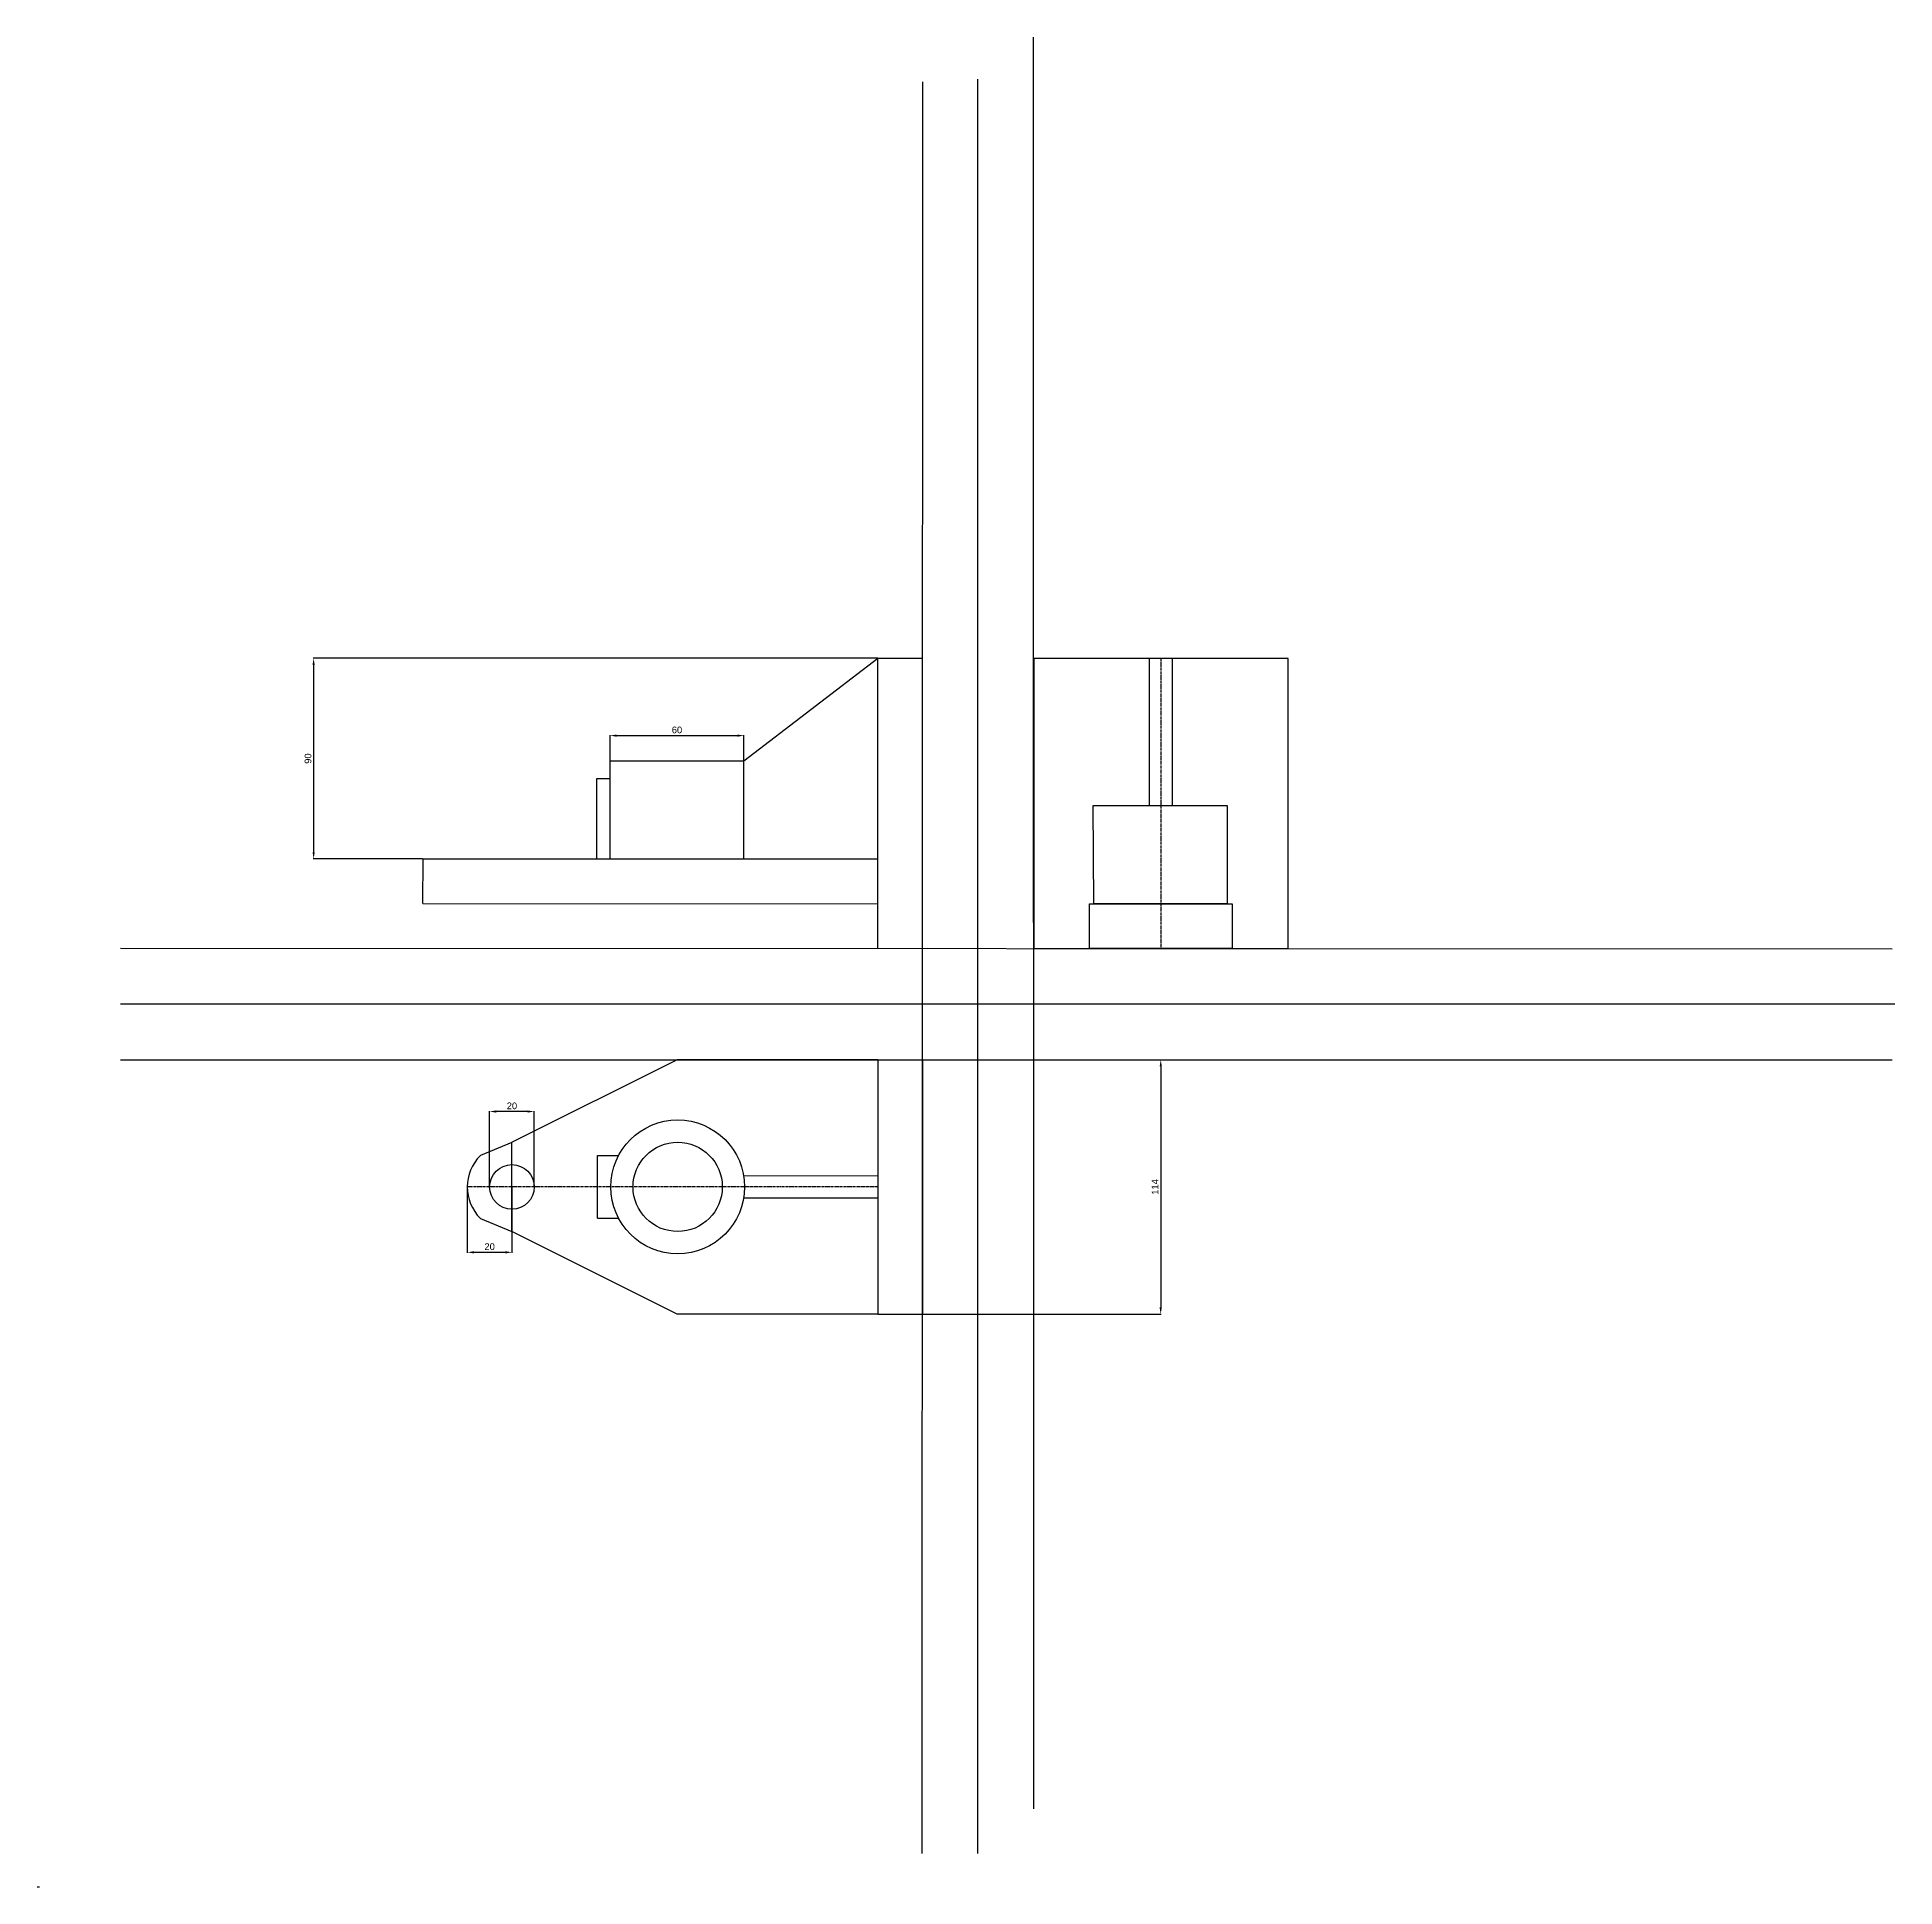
# Model space of a CAD drawing. Header units: millimetres. Extents: x 0 to 833, y 0 to 829.
import ezdxf

# ---------------------------------------------------------------- set-up
doc = ezdxf.new("R2010")
doc.units = ezdxf.units.MM
doc.header["$MEASUREMENT"] = 0
doc.linetypes.add('CENTER', pattern=[2, 1.25, -0.25, 0.25, -0.25])
doc.styles.get("Standard").update_dxf_attribs({"font": 'arial.ttf'})
doc.dimstyles.get("Standard").update_dxf_attribs({"dimtxt": 3, "dimasz": 3, "dimexe": 0.18, "dimexo": 0.0625, "dimgap": 1, "dimtad": 1, "dimdec": 0, "dimzin": 0, "dimdsep": 46, "dimtxsty": 'Standard', "dimcen": 0.09, "dimadec": 0, "dimazin": 0, "dimtfac": 1, "dimtdec": 0, "dimtofl": 0, "dimtmove": 0, "dimatfit": 3, "dimfxl": 1, "dimtolj": 1, "dimtzin": 0, "dimarcsym": 0})

# ---------------------------------------------------------------- blocks, each defined once
blk = doc.blocks.new('*D2')
at = {"color": 0, "lineweight": -2, "transparency": 16777216}
for p, q in [((256.79, 504.81), (256.79, 516.19)), ((259.79, 516.01), (313.79, 516.01)), ((316.79, 504.81), (316.79, 516.19))]:
    blk.add_line(p, q, dxfattribs=at)
at = {"color": 0, "transparency": 16777216}
for points in [[(259.79, 516.51), (259.79, 515.51), (256.79, 516.01)], [(313.79, 516.51), (313.79, 515.51), (316.79, 516.01)]]:
    blk.add_solid(points, dxfattribs=at)
at = {"layer": 'Defpoints', "color": 0, "transparency": 16777216}
for p in [(316.79, 516.01), (256.79, 504.74), (316.79, 504.74)]:
    blk.add_point(p, dxfattribs=at)
at = {"color": 0, "transparency": 16777216, "insert": (286.79, 518.55), "char_height": 3, "attachment_point": 5}
blk.add_mtext('\\A1;60', dxfattribs=at)
blk = doc.blocks.new('*D3')
at = {"color": 0, "lineweight": -2, "transparency": 16777216}
for p, q in [((376.79, 550.67), (123.74, 550.67)), ((123.92, 547.67), (123.92, 463.77)), ((172.73, 460.77), (123.74, 460.77))]:
    blk.add_line(p, q, dxfattribs=at)
at = {"color": 0, "transparency": 16777216}
for points in [[(123.42, 547.67), (124.42, 547.67), (123.92, 550.67)], [(123.42, 463.77), (124.42, 463.77), (123.92, 460.77)]]:
    blk.add_solid(points, dxfattribs=at)
at = {"layer": 'Defpoints', "color": 0, "transparency": 16777216}
for p in [(376.85, 550.67), (123.92, 460.77), (172.8, 460.77)]:
    blk.add_point(p, dxfattribs=at)
at = {"color": 0, "transparency": 16777216, "insert": (121.39, 505.72), "char_height": 3, "attachment_point": 5, "rotation": 90}
blk.add_mtext('\\A1;90', dxfattribs=at)
blk = doc.blocks.new('*D5')
at = {"color": 0, "lineweight": -2, "transparency": 16777216}
for p, q in [((202.81, 313.8), (202.81, 347.7)), ((219.81, 347.52), (205.81, 347.52)), ((222.81, 313.8), (222.81, 347.7))]:
    blk.add_line(p, q, dxfattribs=at)
at = {"color": 0, "transparency": 16777216}
for points in [[(205.81, 348.02), (205.81, 347.02), (202.81, 347.52)], [(219.81, 348.02), (219.81, 347.02), (222.81, 347.52)]]:
    blk.add_solid(points, dxfattribs=at)
at = {"layer": 'Defpoints', "color": 0, "transparency": 16777216}
for p in [(202.81, 347.52), (202.81, 313.74), (222.81, 313.74)]:
    blk.add_point(p, dxfattribs=at)
at = {"color": 0, "transparency": 16777216, "insert": (212.81, 350.05), "char_height": 3, "attachment_point": 5}
blk.add_mtext('\\A1;20', dxfattribs=at)
blk = doc.blocks.new('*D6')
at = {"color": 0, "lineweight": -2, "transparency": 16777216}
for p, q in [((192.81, 313.67), (192.81, 284.22)), ((212.81, 313.67), (212.81, 284.22)), ((209.81, 284.4), (195.81, 284.4))]:
    blk.add_line(p, q, dxfattribs=at)
at = {"color": 0, "transparency": 16777216}
for points in [[(195.81, 284.9), (195.81, 283.9), (192.81, 284.4)], [(209.81, 284.9), (209.81, 283.9), (212.81, 284.4)]]:
    blk.add_solid(points, dxfattribs=at)
at = {"layer": 'Defpoints', "color": 0, "transparency": 16777216}
for p in [(192.81, 313.74), (212.81, 313.74), (192.81, 284.4)]:
    blk.add_point(p, dxfattribs=at)
at = {"color": 0, "transparency": 16777216, "insert": (202.81, 286.93), "char_height": 3, "attachment_point": 5}
blk.add_mtext('\\A1;20', dxfattribs=at)
blk = doc.blocks.new('*D7')
at = {"color": 0, "lineweight": -2, "transparency": 16777216}
for p, q in [((396.87, 370.74), (503.8, 370.71)), ((503.62, 367.71), (503.59, 259.71)), ((396.84, 256.74), (503.77, 256.71))]:
    blk.add_line(p, q, dxfattribs=at)
at = {"color": 0, "transparency": 16777216}
for points in [[(503.12, 367.71), (504.12, 367.71), (503.62, 370.71)], [(503.09, 259.71), (504.09, 259.71), (503.59, 256.71)]]:
    blk.add_solid(points, dxfattribs=at)
at = {"layer": 'Defpoints', "color": 0, "transparency": 16777216}
for p in [(396.81, 370.74), (396.78, 256.74), (503.59, 256.71)]:
    blk.add_point(p, dxfattribs=at)
at = {"color": 0, "transparency": 16777216, "insert": (501.1, 313.71), "char_height": 3, "attachment_point": 5, "rotation": 89.98627}
blk.add_mtext('\\A1;114', dxfattribs=at)

msp = doc.modelspace()

# ---------------------------------------------------------------- linework, layer by layer
for p, q in [((446.7, 35.02), (446.66, 829.08)), ((396.72, 14.89), (396.91, 809.06)), ((421.58, 14.93), (421.58, 810.27)), ((316.79, 504.74), (376.85, 550.67)), ((498.4, 550.6), (498.4, 484.67)), ((508.68, 550.6), (508.68, 484.67)), ((256.79, 460.74), (256.79, 504.74)), ((256.79, 504.74), (316.79, 504.74)), ((316.79, 460.74), (316.79, 504.74)), ((250.79, 460.75), (250.79, 496.75)), ((250.79, 496.75), (256.79, 496.75)), ((172.8, 460.77), (172.79, 440.72)), ((471.68, 420.6), (471.68, 440.6)), ((471.68, 440.6), (535.68, 440.6)), ((535.68, 440.6), (535.68, 420.6)), ((37.29, 420.7), (831.45, 420.51)), ((535.68, 420.6), (471.68, 420.6)), ((37.32, 395.84), (832.66, 395.84)), ((37.41, 370.72), (831.48, 370.76)), ((286.8, 370.73), (212.95, 333.81)), ((212.69, 333.63), (198.66, 327.88)), ((212.81, 323.74), (212.81, 333.74)), ((251.1, 299.74), (251.1, 327.74)), ((251.1, 327.74), (260.57, 327.74)), ((212.81, 313.74), (212.81, 323.74)), ((376.81, 318.74), (316.81, 318.62)), ((212.81, 303.74), (212.81, 313.74)), ((376.81, 308.74), (316.81, 308.62)), ((212.81, 293.74), (212.81, 303.74)), ((251.1, 299.74), (260.55, 299.78)), ((198.66, 299.59), (212.81, 293.74)), ((286.81, 256.74), (212.81, 293.74)), ((376.81, 256.74), (396.81, 256.74))]:
    msp.add_line(p, q)
at = {"color": 1}
for p, q in [((376.85, 420.67), (376.85, 550.67)), ((376.85, 550.67), (396.82, 550.67)), ((396.82, 420.67), (396.82, 550.67)), ((560.68, 550.6), (446.68, 550.6)), ((446.68, 550.6), (446.68, 420.6)), ((560.68, 420.6), (560.68, 550.6)), ((172.8, 460.77), (376.79, 460.72)), ((172.8, 440.72), (376.8, 440.67)), ((446.68, 420.6), (560.68, 420.6)), ((376.8, 370.73), (286.8, 370.73)), ((376.81, 370.74), (376.81, 256.74)), ((396.81, 370.74), (396.81, 256.74)), ((376.81, 256.74), (286.81, 256.74))]:
    msp.add_line(p, q, dxfattribs=at)
at = {"linetype": 'CENTER'}
msp.add_line((503.68, 550.6), (503.61, 420.64), dxfattribs=at)
at = {"color": 3, "linetype": 'CENTER'}
msp.add_line((376.81, 313.74), (192.81, 313.74), dxfattribs=at)
msp.add_lwpolyline([(473.56, 440.6), (473.4, 484.67), (533.4, 484.67), (533.4, 440.67), (473.56, 440.6)])
for centre, radius in [((287.1, 313.74), 30), ((287.1, 313.74), 20), ((212.81, 313.74), 10)]:
    msp.add_circle(centre, radius)
for centre, radius, start, end in [((213.39, 332.91), 1, 116.5639, 134.46233), ((212.81, 313.74), 20, 135.00001, 224.99996)]:
    msp.add_arc(centre, radius, start, end)
msp.add_open_spline([(0, 0), (0.33, 0), (0.67, 0), (1, 0)], degree=3)
msp.add_open_spline([(0, 0), (0.33, 0), (0.67, 0), (1, 0)], degree=3)

# ---------------------------------------------------------------- dimensions: what is measured, and where the dimension line sits
dim = msp.add_linear_dim(base=(123.92, 460.77), p1=(376.85, 550.67), p2=(172.8, 460.77), angle=90, dimstyle='Standard')
dim.commit()
dim.dimension.update_dxf_attribs({"geometry": '*D3', "text_midpoint": (121.39, 505.72)})
for base, p1, p2, picture, middle in [((316.79, 516.01), (256.79, 504.74), (316.79, 504.74), '*D2', (286.79, 518.55)), ((202.81, 347.52), (222.81, 313.74), (202.81, 313.74), '*D5', (212.81, 350.05)), ((192.81, 284.4), (212.81, 313.74), (192.81, 313.74), '*D6', (202.81, 286.93))]:
    dim = msp.add_linear_dim(base=base, p1=p1, p2=p2, dimstyle='Standard')
    dim.commit()
    dim.dimension.update_dxf_attribs({"geometry": picture, "text_midpoint": middle})
dim = msp.add_aligned_dim(p1=(396.81, 370.74), p2=(396.78, 256.74), distance=106.81, dimstyle='Standard')
dim.commit()
dim.dimension.update_dxf_attribs({"geometry": '*D7', "text_midpoint": (501.1, 313.71)})

doc.saveas('drawing.dxf')
